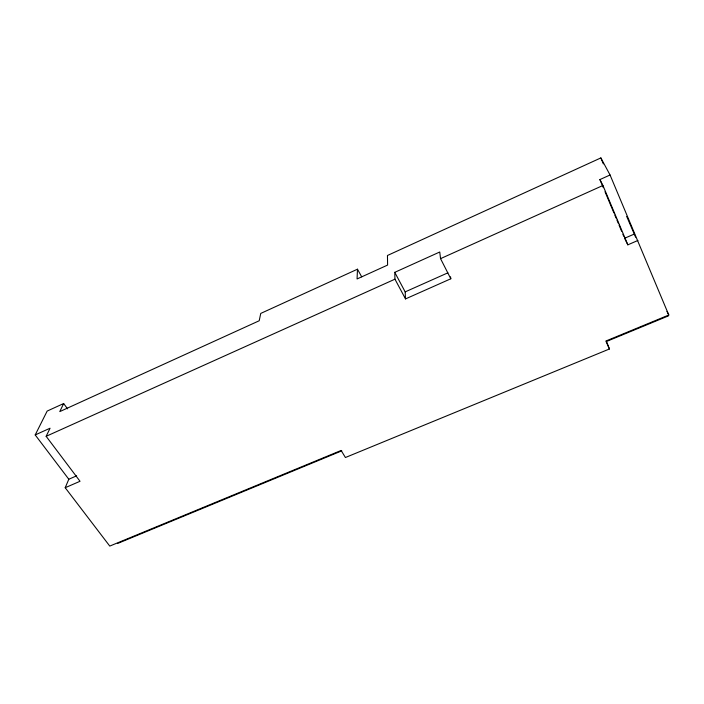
<?xml version="1.0" encoding="UTF-8"?>
<svg xmlns="http://www.w3.org/2000/svg" width="704" height="704" viewBox="0 0 704 704"><rect width="100%" height="100%" fill="white"/><g stroke="black" fill="none" stroke-linecap="round" stroke-linejoin="round"><path stroke-width="1.06" d="M67.558 408.839L63.668 403.533L59.778 411.602L259.204 320.76L260.753 313.421L357.482 269.192L357.069 278.96L387.596 265.074L387.455 255.49L600.855 157.916L610.06 174.988L668.8 315.022L605.845 341.044L609.418 348.99L345.418 457.512L341.123 450.463L109.771 546.084L65.199 487.714L68.807 479.239L76.63 475.834M65.199 487.714L80.027 481.281L46.147 436.304L50.072 428.208L35.2 434.931L68.807 479.239M35.2 434.931L47.159 411.074L63.668 403.533M394.759 272.342L439.754 251.997L440.546 258.641L450.798 278.784L405.513 298.91L394.953 279.18L394.759 272.342L405.178 291.878L405.513 298.91M603.319 187.669L599.914 179.573L610.06 174.988M46.147 436.304L394.953 279.18M440.546 258.641L602.932 185.486L627.845 244.834L637.912 240.46M405.178 291.878L447.894 272.826M634.506 233.966L624.571 238.286L627.845 244.834M117.533 543.497L341.766 450.859M668.466 315.876L606.54 341.458L609.418 348.99M357.482 269.192L361.698 276.848M626.666 216.383L635.624 237.195M599.914 179.573L602.932 185.486M666.961 311.406L668.8 315.022M605.018 191.717L613.941 212.978M614.794 215.002L616.07 218.046M616.924 220.07L618.2 223.106M619.045 225.13L621.597 231.202M622.873 234.238L623.726 236.262M600.855 157.916L603.337 163.891M450.534 276.83L450.798 278.784"/></g></svg>
